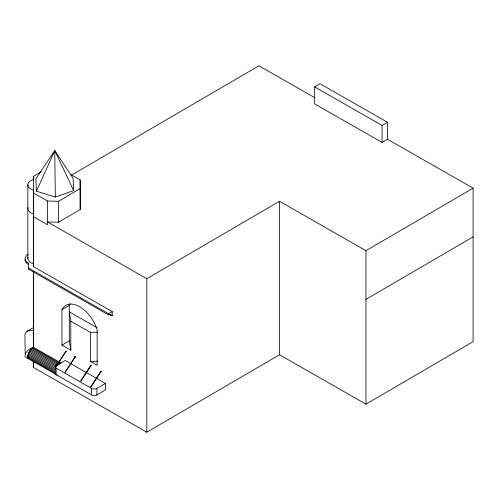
<?xml version="1.0" encoding="UTF-8"?>
<svg xmlns="http://www.w3.org/2000/svg" width="498" height="498" viewBox="0 0 498 498"><rect width="100%" height="100%" fill="white"/><g stroke="black" fill="none" stroke-linecap="round" stroke-linejoin="round"><path stroke-width="0.75" d="M58.023 375.61L27.683 358.373C27.34 354.016 29.855 349.565 33.603 347.392L33.603 271.553M65.624 351.557L55.589 366.789M65.68 351.638L65.599 351.302L65.991 351.532L55.913 366.97M75.298 356.904L75.217 356.649M90.505 365.725C91.184 364.474 91.041 367.151 90.512 365.395C90.038 366.503 91.719 365.775 90.518 365.588M100.777 371.595C101.331 370.985 100.615 371.433 101.162 371.545L91.115 386.927L90.798 386.716L91.109 386.915M65.599 351.302C66.533 352.13 65.319 350.611 65.618 351.681M90.586 365.706L90.991 365.793L90.574 365.395M36.447 191.164L54.768 150.577L73.088 178.197L73.654 190.597L55.334 197.084L36.447 191.164L35.887 178.763L54.768 150.577L73.654 190.597M75.067 356.717L65.226 372.143L75.198 356.966M90.792 365.955L80.925 381.219L80.576 381.014L90.717 365.488M90.748 386.691L100.833 371.259L100.864 371.664M33.733 327.367L27.017 331.288L25.255 333.386A7.439 5.621 35.3 0 0 24.987 336.212L25.149 353.866M33.453 180.201L33.453 176.373L41.384 171.742M71.531 175.122L258.916 65.804L314.705 97.676M33.453 176.373L33.603 193.062L47.509 201.005L58.471 201.279L80.222 188.586L80.147 179.965L70.28 174.331M387.5 139.272L387.5 122.29L320.083 83.77L314.668 86.926L314.668 103.908L382.084 142.428L387.5 139.272L473.1 188.176L365.968 250.681L279.521 201.285L146.804 278.712L47.509 221.977L58.471 222.245L80.222 209.558L80.222 188.586M97.166 327.796L69.272 311.86L70.809 321.185L70.809 350.219L61.957 345.164L61.957 309.65L69.272 305.386A27.178 15.774 59.7 0 1 70.299 303.718M382.084 142.428L382.084 125.452L387.5 122.29M112.249 311.636L112.249 315.72A3.075 1.768 -60.3 0 0 110.637 315.085A2.689 1.544 -60.3 0 0 108.614 314.935L108.614 313.759L112.249 311.636L33.603 266.704L33.578 190.192A10.321 5.957 0 0 1 27.838 184.889A10.321 5.957 0 0 1 33.478 179.548M61.957 345.164L69.272 340.893L69.272 305.386M90.499 365.663L90.991 365.756M56.125 368.134L91.607 388.409A3.735 2.154 0 0 0 96.886 388.396L105.414 383.423L65.232 360.465L56.1 365.787A2.876 1.662 0 0 0 56.125 368.134L56.125 374.658L91.607 394.933A3.735 2.154 0 0 0 96.886 394.914L105.414 389.94L105.414 383.423M365.968 299.373L473.1 236.874M33.547 361.448L33.603 367.518L146.804 432.196L279.521 354.775L279.521 201.285M279.521 354.775L365.968 404.164L473.1 341.665L473.1 188.176M27.017 331.288L29.942 330.33L33.453 330.697L33.603 347.392L61.248 363.098M65.524 351.314L65.935 351.656M33.603 347.392C30.054 348.114 26.724 350.536 25.435 353.991A7.439 5.596 -36.1 0 0 25.174 356.942L27.664 358.361M70.809 321.185L90.474 332.421L97.471 332.197M90.474 332.421L90.474 361.455L97.471 361.231M100.945 371.209L100.938 371.502M75.198 356.5C74.233 356.07 75.478 357.857 75.366 356.724M100.839 371.128L100.727 371.689L101.113 371.44M55.546 366.74L55.888 366.945M32.762 347.89L60.414 363.596M59.586 364.237L31.94 348.525A8.018 4.607 -60.3 0 0 27.664 358.361M31.144 349.285L58.117 364.611M30.39 350.15L56.691 365.096M29.699 351.109L56.672 366.435M29.089 352.13L55.39 367.076M28.573 353.2L55.546 368.526M28.162 354.283L55.807 369.995M27.857 355.373L55.508 371.078M27.676 356.431L55.322 372.137M27.614 357.433L55.266 373.145M314.668 86.926L382.084 125.452M110.232 314.568L112.249 315.72M108.614 313.759L28.442 267.955L28.442 269.125L108.614 314.935M109.292 314.313L110.637 315.085M90.474 361.455L97.154 365.277L97.154 329.763A27.178 15.774 59.7 0 0 79.556 306.668A27.178 15.774 59.7 0 0 61.957 309.65M75.173 356.861C76.082 357.464 74.937 355.485 75.03 356.705M65.363 372.205L65.001 371.994M65.823 351.327C64.746 350.642 66.035 352.727 65.892 351.426M69.272 340.893L70.809 350.219M54.768 150.577L55.334 197.084M80.222 209.558L80.147 179.965M28.324 254.36A10.583 6.107 0 0 0 28.398 263.218L28.442 269.125A3.113 2.341 -36.1 0 1 28.741 269.032M365.968 250.681L365.968 404.164M146.804 278.712L146.804 432.196M96.886 388.396L96.886 394.914M91.607 388.409L91.607 394.933M58.471 201.279L58.471 222.245M47.509 201.005L47.509 224.741L33.603 216.798L33.578 213.928A10.321 5.957 0 0 1 28.006 207.529M33.603 193.062L33.603 266.704M33.603 361.579L33.603 367.518M33.453 271.889L33.453 330.697M28.398 263.218L28.398 264.388A10.583 6.107 0 0 1 25.155 259.147M27.838 184.889L27.838 258.524M33.578 263.834A10.321 5.957 0 0 1 28.006 257.435M56.125 374.658A2.876 1.662 0 0 1 55.483 372.853"/></g></svg>
